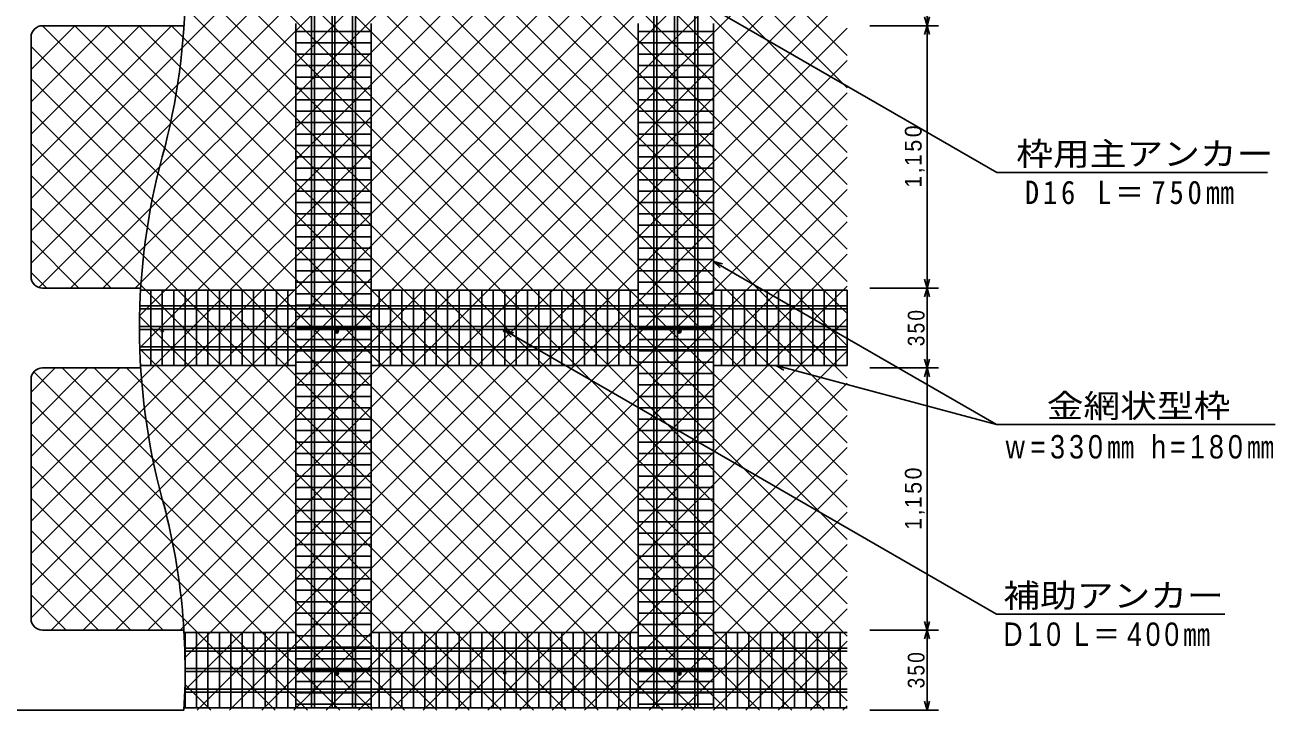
# Model space of a CAD drawing. Units: millimetres at full size, sheet at 1:20; details may follow other scales. Extents: x -7610 to 7610, y -5340 to 5340.
# Drawn here: x -3437 to 2039, y -2116 to 887 of the extents above; entities that cross this region are included whole.
import ezdxf
from ezdxf.enums import TextEntityAlignment as Align

# ---------------------------------------------------------------- set-up
doc = ezdxf.new("R2010")
doc.units = ezdxf.units.MM
doc.header["$LTSCALE"] = 20
for name, color, linetype in [('0-0_枠', 5, 'Continuous'), ('0-1_菱形金網', 4, 'Continuous'), ('0-2_鉄筋', 2, 'Continuous'), ('0-3_eフレーム', 7, 'Continuous'), ('0-4_主アンカー・補助アンカー', 2, 'Continuous'), ('0-5_分割線', 7, 'Continuous'), ('0-6_寸法', 7, 'Continuous'), ('0-7_名称', 7, 'Continuous')]:
    doc.layers.add(name, color=color, linetype=linetype)
doc.styles.add('HGPｺﾞｼｯｸE', font='')
doc.styles.add('ＭＳ ゴシック', font='')
doc.styles.get('HGPｺﾞｼｯｸE').set_extended_font_data('HGPｺﾞｼｯｸE')
doc.styles.get('ＭＳ ゴシック').set_extended_font_data('MS Gothic')

msp = doc.modelspace()

# ---------------------------------------------------------------- linework, layer by layer
at = {"layer": '0-0_枠'}
for p, q in [((-2740.35, 883.63), (-3360, 883.63)), ((-3410, 833.63), (-3410, -216.37)), ((-2929.65, -266.37), (-3360, -266.37)), ((-3360, -616.37), (-3199.78, -616.37)), ((-2929.65, -616.37), (-3199.78, -616.37)), ((-3410, -666.37), (-3410, -693.06)), ((-3410, -1716.37), (-3410, -693.06)), ((-2740.35, -1766.37), (-3360, -1766.37)), ((-6760, -2116.37), (-2740.35, -2116.37))]:
    msp.add_line(p, q, dxfattribs=at)
for centre, start, end in [((-3360, 833.63), 90, 180), ((-3360, -216.37), 180, 270), ((-3360, -666.37), 90, 180), ((-3360, -1716.37), 180, 270)]:
    msp.add_arc(centre, 50, start, end, dxfattribs=at)
at = {"layer": '0-1_菱形金網'}
for p, q in [((-3410, -156.9), (55.52, 3308.63)), ((-3410, -15.48), (-85.9, 3308.63)), ((-3410, 125.94), (-227.32, 3308.63)), ((-3380.88, 3308.63), (165, -237.25)), ((-3239.46, 3308.63), (165, -95.83)), ((-3098.04, 3308.63), (165, 45.59)), ((-2956.61, 3308.63), (165, 187.01)), ((-2815.19, 3308.63), (165, 328.43)), ((-2673.77, 3308.63), (165, 469.85)), ((-2532.35, 3308.63), (165, 611.28)), ((-2390.93, 3308.63), (165, 752.7)), ((-3375.57, -263.89), (165, 3276.68)), ((-3236.63, -266.37), (165, 3135.26)), ((-3095.21, -266.37), (165, 2993.84)), ((-2953.79, -266.37), (165, 2852.42)), ((-2934.51, -388.52), (165, 2710.99)), ((-2930.62, 2716.95), (165, -378.67)), ((-2934.92, 2579.83), (165, -520.09)), ((-2933.66, -529.08), (165, 2569.57)), ((-3410, -1146.85), (165, 2428.15)), ((-2932.37, 2435.85), (165, -661.52)), ((-3304.41, 2383.63), (165, -1085.78)), ((-3162.98, 2383.63), (165, -944.36)), ((-3021.56, 2383.63), (165, -802.94)), ((-3402.91, 2340.71), (165, -1227.2)), ((-3410, -1288.27), (165, 2286.73)), ((-3410, 2206.38), (165, -1368.62)), ((-3410, -1429.69), (165, 2145.31)), ((-3410, 2064.96), (165, -1510.04)), ((-3410, -1571.11), (165, 2003.89)), ((-3410, 1923.53), (165, -1651.47)), ((-3410, -1712.53), (165, 1862.47)), ((-3322.42, -1766.37), (165, 1721.05)), ((-3181, -1766.37), (165, 1579.62)), ((-3039.58, -1766.37), (165, 1438.2)), ((-2898.15, -1766.37), (165, 1296.78)), ((-2756.73, -1766.37), (165, 1155.36)), ((-2735.42, 1107.53), (165, -1792.89)), ((-2735.52, -1886.59), (165, 1013.94)), ((-2736.46, 967.15), (165, -1934.31)), ((-3410, 550.21), (-3076.58, 883.63)), ((-3410, 267.37), (-2794.05, 883.32)), ((-3410, 408.79), (-2935.47, 883.32)), ((-3410, 691.63), (-3218.31, 883.32)), ((-3360.04, 883.63), (-360.04, -2116.37)), ((-3218.31, 883.32), (-218.62, -2116.37)), ((-3076.89, 883.32), (-77.2, -2116.37)), ((-2935.78, 883.63), (64.22, -2116.37)), ((-2794.36, 883.63), (165, -2075.73)), ((-2736.34, -2028.82), (165, 872.52)), ((-3410, 792.16), (-501.46, -2116.37)), ((-2682.47, -2116.37), (165, 731.1)), ((-3410, 650.74), (-642.88, -2116.37)), ((-2541.05, -2116.37), (165, 589.67)), ((-3410, 509.32), (-784.31, -2116.37)), ((-2399.63, -2116.37), (165, 448.25)), ((-3410, 367.9), (-925.73, -2116.37)), ((-2258.21, -2116.37), (165, 306.83)), ((-3410, 226.48), (-1067.15, -2116.37)), ((-2116.78, -2116.37), (165, 165.41)), ((-3410, 85.06), (-3058.57, -266.37)), ((-1975.36, -2116.37), (165, 23.99)), ((-3410, -56.36), (-3199.99, -266.37)), ((-1833.94, -2116.37), (165, -117.43)), ((-3410, -197.79), (-3341.41, -266.37)), ((-1692.52, -2116.37), (165, -258.85)), ((-2934.55, -390.4), (-1208.57, -2116.37)), ((-1551.1, -2116.37), (165, -400.28)), ((-2933.54, -532.83), (-1349.99, -2116.37)), ((-1409.68, -2116.37), (165, -541.7)), ((-3410, -722.58), (-3303.79, -616.37)), ((-3410, -864.01), (-3162.37, -616.37)), ((-3410, -1005.43), (-3020.95, -616.37)), ((-3398.08, -633.97), (-1915.68, -2116.37)), ((-3274.25, -616.37), (-1774.25, -2116.37)), ((-3132.83, -616.37), (-1632.83, -2116.37)), ((-2991.41, -616.37), (-1491.41, -2116.37)), ((-1268.26, -2116.37), (165, -683.12)), ((-3410, -763.47), (-2057.1, -2116.37)), ((-1126.83, -2116.37), (165, -824.54)), ((-3410, -904.89), (-2198.52, -2116.37)), ((-985.41, -2116.37), (165, -965.96)), ((-3410, -1046.31), (-2339.94, -2116.37)), ((-843.99, -2116.37), (165, -1107.38)), ((-3410, -1187.74), (-2831.36, -1766.37)), ((-702.57, -2116.37), (165, -1248.8)), ((-3410, -1329.16), (-2972.78, -1766.37)), ((-561.15, -2116.37), (165, -1390.22)), ((-3410, -1470.58), (-3114.2, -1766.37)), ((-419.73, -2116.37), (165, -1531.65)), ((-3410, -1612), (-3255.63, -1766.37)), ((-278.31, -2116.37), (165, -1673.07)), ((-136.89, -2116.37), (165, -1814.49)), ((4.54, -2116.37), (165, -1955.91)), ((-2735.67, -2003.48), (-2622.78, -2116.37)), ((145.96, -2116.37), (165, -2097.33))]:
    msp.add_line(p, q, dxfattribs=at)
at = {"layer": '0-2_鉄筋'}
for p, q in [((-2181.5, 3308.63), (-2181.5, -2106.37)), ((-2168.5, 3308.63), (-2168.5, -2106.37)), ((-2091.5, 3308.63), (-2091.5, -2106.37)), ((-2078.5, 3308.63), (-2078.5, -2106.37)), ((-2001.5, 3308.63), (-2001.5, -2106.37)), ((-1988.5, 3308.63), (-1988.5, -2106.37)), ((-681.5, 3308.63), (-681.5, -2106.37)), ((-668.5, 3308.63), (-668.5, -2106.37)), ((-591.5, 3308.63), (-591.5, -2106.37)), ((-578.5, 3308.63), (-578.5, -2106.37)), ((-501.5, 3308.63), (-501.5, -2106.37)), ((-488.5, 3308.63), (-488.5, -2106.37)), ((-2933.78, -357.87), (165, -357.87)), ((-2933.37, -344.87), (165, -344.87)), ((-2934.99, -434.87), (165, -434.87)), ((-2934.99, -447.87), (165, -447.87)), ((-2933.78, -524.87), (165, -524.87)), ((-2933.37, -537.87), (165, -537.87)), ((-2736.63, -1844.87), (165, -1844.87)), ((-2736.22, -1857.87), (165, -1857.87)), ((-2735.01, -1934.87), (165, -1934.87)), ((-2735.01, -1947.87), (165, -1947.87)), ((-2736.22, -2024.87), (165, -2024.87)), ((-2736.63, -2037.87), (165, -2037.87))]:
    msp.add_line(p, q, dxfattribs=at)
at = {"layer": '0-3_eフレーム'}
for p, q in [((-2250, -276.37), (-2250, 893.63)), ((-1920, -276.37), (-1920, 893.63)), ((-750, 893.63), (-750, -276.37)), ((-420, -276.37), (-420, 893.63)), ((-2250, 858.63), (-1920, 858.63)), ((-750, 858.63), (-420, 858.63)), ((-2250, 808.63), (-1920, 808.63)), ((-750, 808.63), (-420, 808.63)), ((-2250, 758.63), (-1920, 758.63)), ((-750, 758.63), (-420, 758.63)), ((-2250, 708.63), (-1920, 708.63)), ((-2250, 658.63), (-1920, 658.63)), ((-750, 708.63), (-420, 708.63)), ((-750, 658.63), (-420, 658.63)), ((-2250, 608.63), (-1920, 608.63)), ((-750, 608.63), (-420, 608.63)), ((-2250, 558.63), (-1920, 558.63)), ((-750, 558.63), (-420, 558.63)), ((-2250, 508.63), (-1920, 508.63)), ((-750, 508.63), (-420, 508.63)), ((-2250, 458.63), (-1920, 458.63)), ((-750, 458.63), (-420, 458.63)), ((-2250, 408.63), (-1920, 408.63)), ((-750, 408.63), (-420, 408.63)), ((-2250, 358.63), (-1920, 358.63)), ((-750, 358.63), (-420, 358.63)), ((-2250, 308.63), (-1920, 308.63)), ((-750, 308.63), (-420, 308.63)), ((-2250, 258.63), (-1920, 258.63)), ((-750, 258.63), (-420, 258.63)), ((-2250, 208.63), (-1920, 208.63)), ((-750, 208.63), (-420, 208.63)), ((-2250, 158.63), (-1920, 158.63)), ((-750, 158.63), (-420, 158.63)), ((-2250, 108.63), (-1920, 108.63)), ((-2250, 58.63), (-1920, 58.63)), ((-750, 108.63), (-420, 108.63)), ((-750, 58.63), (-420, 58.63)), ((-2250, 8.63), (-1920, 8.63)), ((-750, 8.63), (-420, 8.63)), ((-2250, -41.37), (-1920, -41.37)), ((-750, -41.37), (-420, -41.37)), ((-2250, -91.37), (-1920, -91.37)), ((-750, -91.37), (-420, -91.37)), ((-2250, -141.37), (-1920, -141.37)), ((-750, -141.37), (-420, -141.37)), ((-2250, -191.37), (-1920, -191.37)), ((-750, -191.37), (-420, -191.37)), ((-2250, -241.37), (-2250, -606.37)), ((-2250, -241.37), (-1920, -241.37)), ((-750, -241.37), (-420, -241.37)), ((-2250, -276.37), (-2930.24, -276.37)), ((-2885, -276.37), (-2885, -606.37)), ((-2835, -276.37), (-2835, -606.37)), ((-2785, -276.37), (-2785, -606.37)), ((-2735, -276.37), (-2735, -606.37)), ((-2685, -276.37), (-2685, -606.37)), ((-2635, -276.37), (-2635, -606.37)), ((-2585, -276.37), (-2585, -606.37)), ((-2535, -276.37), (-2535, -606.37)), ((-2485, -276.37), (-2485, -606.37)), ((-2435, -276.37), (-2435, -606.37)), ((-2385, -276.37), (-2385, -606.37)), ((-2335, -276.37), (-2335, -606.37)), ((-2285, -276.37), (-2285, -606.37)), ((-2250, -291.37), (-1920, -291.37)), ((-1920, -276.37), (-1920, -606.37)), ((-750, -276.37), (-1920, -276.37)), ((-1885, -276.37), (-1885, -606.37)), ((-1885, -276.37), (-1885, -606.37)), ((-1835, -276.37), (-1835, -606.37)), ((-1785, -276.37), (-1785, -606.37)), ((-1735, -276.37), (-1735, -606.37)), ((-1685, -276.37), (-1685, -606.37)), ((-1635, -276.37), (-1635, -606.37)), ((-1585, -276.37), (-1585, -606.37)), ((-1535, -276.37), (-1535, -606.37)), ((-1485, -276.37), (-1485, -606.37)), ((-1435, -276.37), (-1435, -606.37)), ((-1385, -276.37), (-1385, -606.37)), ((-1335, -276.37), (-1335, -606.37)), ((-1285, -276.37), (-1285, -606.37)), ((-1235, -276.37), (-1235, -606.37)), ((-1185, -276.37), (-1185, -606.37)), ((-1135, -276.37), (-1135, -606.37)), ((-1085, -276.37), (-1085, -606.37)), ((-1035, -276.37), (-1035, -606.37)), ((-985, -276.37), (-985, -606.37)), ((-935, -276.37), (-935, -606.37)), ((-885, -276.37), (-885, -606.37)), ((-835, -276.37), (-835, -606.37)), ((-785, -276.37), (-785, -606.37)), ((-750, -276.37), (-750, -606.37)), ((-750, -291.37), (-420, -291.37)), ((-420, -276.37), (-420, -2106.37)), ((-420, -276.37), (165, -276.37)), ((-385, -276.37), (-385, -606.37)), ((-335, -276.37), (-335, -606.37)), ((-285, -276.37), (-285, -606.37)), ((-235, -276.37), (-235, -606.37)), ((-185, -276.37), (-185, -606.37)), ((-135, -276.37), (-135, -606.37)), ((-85, -276.37), (-85, -606.37)), ((-35, -276.37), (-35, -606.37)), ((15, -276.37), (15, -606.37)), ((65, -276.37), (65, -606.37)), ((115, -276.37), (115, -606.37)), ((165, -276.37), (165, -606.37)), ((-2250, -341.37), (-1920, -341.37)), ((-750, -341.37), (-420, -341.37)), ((-2250, -391.37), (-1920, -391.37)), ((-750, -391.37), (-420, -391.37)), ((-2250, -441.37), (-1920, -441.37)), ((-2250, -491.37), (-1920, -491.37)), ((-750, -441.37), (-420, -441.37)), ((-750, -491.37), (-420, -491.37)), ((-2250, -541.37), (-1920, -541.37)), ((-750, -541.37), (-420, -541.37)), ((-2250, -591.37), (-1920, -591.37)), ((-750, -591.37), (-420, -591.37)), ((-2250, -606.37), (-2930.24, -606.37)), ((-2250, -606.37), (-2250, -1776.37)), ((-2250, -641.37), (-1920, -641.37)), ((-1920, -1776.37), (-1920, -606.37)), ((-750, -606.37), (-1920, -606.37)), ((-750, -606.37), (-750, -2106.37)), ((-750, -641.37), (-420, -641.37)), ((-420, -606.37), (165, -606.37)), ((-2250, -691.37), (-1920, -691.37)), ((-750, -691.37), (-420, -691.37)), ((-2250, -741.37), (-1920, -741.37)), ((-750, -741.37), (-420, -741.37)), ((-2250, -791.37), (-1920, -791.37)), ((-750, -791.37), (-420, -791.37)), ((-2250, -841.37), (-1920, -841.37)), ((-750, -841.37), (-420, -841.37)), ((-2250, -891.37), (-1920, -891.37)), ((-750, -891.37), (-420, -891.37)), ((-2250, -941.37), (-1920, -941.37)), ((-750, -941.37), (-420, -941.37)), ((-2250, -991.37), (-1920, -991.37)), ((-750, -991.37), (-420, -991.37)), ((-2250, -1041.37), (-1920, -1041.37)), ((-2250, -1091.37), (-1920, -1091.37)), ((-750, -1041.37), (-420, -1041.37)), ((-750, -1091.37), (-420, -1091.37)), ((-2250, -1141.37), (-1920, -1141.37)), ((-750, -1141.37), (-420, -1141.37)), ((-2250, -1191.37), (-1920, -1191.37)), ((-750, -1191.37), (-420, -1191.37)), ((-2250, -1241.37), (-1920, -1241.37)), ((-750, -1241.37), (-420, -1241.37)), ((-2250, -1291.37), (-1920, -1291.37)), ((-750, -1291.37), (-420, -1291.37)), ((-2250, -1341.37), (-1920, -1341.37)), ((-750, -1341.37), (-420, -1341.37)), ((-2250, -1391.37), (-1920, -1391.37)), ((-750, -1391.37), (-420, -1391.37)), ((-2250, -1441.37), (-1920, -1441.37)), ((-750, -1441.37), (-420, -1441.37)), ((-2250, -1491.37), (-1920, -1491.37)), ((-750, -1491.37), (-420, -1491.37)), ((-2250, -1541.37), (-1920, -1541.37)), ((-750, -1541.37), (-420, -1541.37)), ((-2250, -1591.37), (-1920, -1591.37)), ((-2250, -1641.37), (-1920, -1641.37)), ((-750, -1591.37), (-420, -1591.37)), ((-750, -1641.37), (-420, -1641.37)), ((-2250, -1691.37), (-1920, -1691.37)), ((-750, -1691.37), (-420, -1691.37)), ((-2250, -1741.37), (-1920, -1741.37)), ((-750, -1741.37), (-420, -1741.37)), ((-2739.76, -1776.37), (-2250, -1776.37)), ((-2250, -1776.37), (-2739.76, -1776.37)), ((-2735, -1776.37), (-2735, -2106.37)), ((-2685, -1776.37), (-2685, -2106.37)), ((-2635, -1776.37), (-2635, -2106.37)), ((-2585, -1776.37), (-2585, -2106.37)), ((-2535, -1776.37), (-2535, -2106.37)), ((-2485, -1776.37), (-2485, -2106.37)), ((-2435, -1776.37), (-2435, -2106.37)), ((-2385, -1776.37), (-2385, -2106.37)), ((-2335, -1776.37), (-2335, -2106.37)), ((-2285, -1776.37), (-2285, -2106.37)), ((-2250, -1776.37), (-2250, -2106.37)), ((-2250, -1791.37), (-1920, -1791.37)), ((-1920, -1776.37), (-750, -1776.37)), ((-1920, -1776.37), (-1920, -2106.37)), ((-750, -1776.37), (-1920, -1776.37)), ((-1885, -1776.37), (-1885, -2106.37)), ((-1835, -1776.37), (-1835, -2106.37)), ((-1785, -1776.37), (-1785, -2106.37)), ((-1735, -1776.37), (-1735, -2106.37)), ((-1685, -1776.37), (-1685, -2106.37)), ((-1635, -1776.37), (-1635, -2106.37)), ((-1585, -1776.37), (-1585, -2106.37)), ((-1535, -1776.37), (-1535, -2106.37)), ((-1485, -1776.37), (-1485, -2106.37)), ((-1435, -1776.37), (-1435, -2106.37)), ((-1385, -1776.37), (-1385, -2106.37)), ((-1335, -1776.37), (-1335, -2106.37)), ((-1285, -1776.37), (-1285, -2106.37)), ((-1235, -1776.37), (-1235, -2106.37)), ((-1185, -1776.37), (-1185, -2106.37)), ((-1135, -1776.37), (-1135, -2106.37)), ((-1085, -1776.37), (-1085, -2106.37)), ((-1035, -1776.37), (-1035, -2106.37)), ((-985, -1776.37), (-985, -2106.37)), ((-935, -1776.37), (-935, -2106.37)), ((-885, -1776.37), (-885, -2106.37)), ((-835, -1776.37), (-835, -2106.37)), ((-785, -1776.37), (-785, -2106.37)), ((-750, -1791.37), (-420, -1791.37)), ((-420, -1776.37), (165, -1776.37)), ((-365, -1776.37), (-365, -2106.37)), ((-315, -1776.37), (-315, -2106.37)), ((-265, -1776.37), (-265, -2106.37)), ((-215, -1776.37), (-215, -2106.37)), ((-165, -1776.37), (-165, -2106.37)), ((-115, -1776.37), (-115, -2106.37)), ((-65, -1776.37), (-65, -2106.37)), ((-15, -1776.37), (-15, -2106.37)), ((35, -1776.37), (35, -2106.37)), ((85, -1776.37), (85, -2106.37)), ((135, -1776.37), (135, -2106.37)), ((-2250, -1841.37), (-1920, -1841.37)), ((-750, -1841.37), (-420, -1841.37)), ((-2250, -1891.37), (-1920, -1891.37)), ((-750, -1891.37), (-420, -1891.37)), ((-2250, -1941.37), (-1920, -1941.37)), ((-750, -1941.37), (-420, -1941.37)), ((-2250, -1991.37), (-1920, -1991.37)), ((-750, -1991.37), (-420, -1991.37)), ((-2250, -2041.37), (-1920, -2041.37)), ((-750, -2041.37), (-420, -2041.37)), ((-2739.76, -2106.37), (165, -2106.37)), ((-2739.76, -2106.37), (165, -2106.37)), ((-2250, -2091.37), (-1920, -2091.37)), ((-750, -2091.37), (-420, -2091.37))]:
    msp.add_line(p, q, dxfattribs=at)
at = {"layer": '0-4_主アンカー・補助アンカー'}
for p, q in [((-2839.69, -454.6), (-2833.28, -448.18)), ((-2836.93, -457.49), (-2830.39, -450.95)), ((-2078.15, -458.22), (-2068.15, -448.23)), ((-2077.39, -451.8), (-2074.57, -448.99)), ((-2075.98, -461.71), (-2064.67, -450.4)), ((-2072.29, -463.67), (-2062.7, -454.09)), ((-1339.69, -454.6), (-1333.28, -448.18)), ((-1336.93, -457.49), (-1330.39, -450.95)), ((-578.15, -458.22), (-568.15, -448.23)), ((-577.39, -451.8), (-574.57, -448.99)), ((-575.98, -461.71), (-564.67, -450.4)), ((-572.29, -463.67), (-562.7, -454.09)), ((-2078.15, -1958.22), (-2068.15, -1948.23)), ((-2077.39, -1951.8), (-2074.57, -1948.99)), ((-2075.98, -1961.71), (-2064.67, -1950.4)), ((-2072.29, -1963.67), (-2062.7, -1954.09)), ((-1339.69, -1954.6), (-1333.28, -1948.18)), ((-1336.93, -1957.49), (-1330.39, -1950.95)), ((-578.15, -1958.22), (-568.15, -1948.23)), ((-577.39, -1951.8), (-574.57, -1948.99)), ((-575.98, -1961.71), (-564.67, -1950.4)), ((-572.29, -1963.67), (-562.7, -1954.09))]:
    msp.add_line(p, q, dxfattribs=at)
for centre, radius in [((-2835, -452.87), 5), ((-2070.5, -455.87), 8), ((-1335, -452.87), 5), ((-570.5, -455.87), 8), ((-2070.5, -1955.87), 8), ((-1335, -1952.87), 5), ((-570.5, -1955.87), 8)]:
    msp.add_circle(centre, radius, dxfattribs=at)
at = {"layer": '0-5_分割線'}
for centre, start, end in [((-5597.5, 1058.63), 344.81071, 15.18929), ((-72.5, -441.37), 164.81071, 195.18929), ((-5597.5, -1941.37), 356.49502, 15.18929)]:
    msp.add_arc(centre, 2862.5, start, end, dxfattribs=at)
at = {"layer": '0-6_寸法'}
for p, q in [((515, 883.63), (515, 1233.63)), ((265, 883.63), (565, 883.63)), ((515, 883.63), (504.65, 922.26)), ((515, 883.63), (504.65, 844.99)), ((515, 883.63), (525.35, 922.26)), ((515, 883.63), (525.35, 844.99)), ((515, -266.37), (515, 883.63)), ((265, -266.37), (565, -266.37)), ((515, -266.37), (504.65, -227.74)), ((515, -266.37), (504.65, -305.01)), ((515, -266.37), (525.35, -227.74)), ((515, -266.37), (525.35, -305.01)), ((515, -616.37), (515, -266.37)), ((515, -616.37), (504.65, -577.74)), ((515, -616.37), (525.35, -577.74)), ((265, -616.37), (565, -616.37)), ((515, -616.37), (504.65, -655.01)), ((515, -616.37), (525.35, -655.01)), ((515, -1766.37), (515, -616.37)), ((515, -1766.37), (504.65, -1727.74)), ((515, -1766.37), (525.35, -1727.74)), ((265, -1766.37), (565, -1766.37)), ((515, -1766.37), (504.65, -1805.01)), ((515, -1766.37), (525.35, -1805.01)), ((515, -2116.37), (515, -1766.37)), ((515, -2116.37), (504.65, -2077.74)), ((515, -2116.37), (525.35, -2077.74)), ((265, -2116.37), (565, -2116.37))]:
    msp.add_line(p, q, dxfattribs=at)
at = {"layer": '0-7_名称'}
for p, q in [((-569, 1042.63), (820.85, 240.19)), ((820.85, 240.19), (2005.92, 240.19)), ((819.35, -865.15), (-420, -149.61)), ((-420, -149.61), (-381.36, -159.96)), ((-420, -149.61), (-391.72, -177.89)), ((-1335, -452.87), (-1306.72, -481.16)), ((-1335, -452.87), (-1296.36, -463.23)), ((819.35, -1696.69), (-1335, -452.87)), ((-146.42, -606.37), (-111.78, -626.37)), ((-146.42, -606.37), (-106.42, -606.37)), ((819.35, -865.15), (-146.42, -606.37)), ((819.35, -865.15), (2039.42, -865.15)), ((819.35, -1696.69), (1819.35, -1696.69))]:
    msp.add_line(p, q, dxfattribs=at)

# ---------------------------------------------------------------- texts
at = {"layer": '0-6_寸法', "color": 3, "char_height": 73.31, "attachment_point": 7, "rotation": 90, "style": 'HGPｺﾞｼｯｸE'}
for s, insert in [('\\T1.22;\\W0.95;1,150', (505, 173.63)), ('\\T1.21;\\W0.85;350', (505, -521.37)), ('\\T1.22;\\W0.95;1,150', (505, -1326.37)), ('\\T1.21;\\W0.85;350', (505, -2021.37))]:
    msp.add_mtext(s, dxfattribs=dict(at, insert=insert))
at = {"layer": '0-7_名称', "color": 2, "style": 'HGPｺﾞｼｯｸE', "width": 1.15}
for s, p in [('枠用主アンカー', (905.92, 240.19)), ('金網状型枠', (1039.39, -865.15)), ('補助アンカー', (849.35, -1696.69))]:
    msp.add_text(s, height=102.6, dxfattribs=at).set_placement(p, align=Align.BOTTOM_LEFT)
at = {"layer": '0-7_名称', "color": 2, "char_height": 102.6, "attachment_point": 7}
for s, insert, style in [('\\T1.26;\\W0.9;D16\\~L＝750㎜', (943.39, 100.19), 'ＭＳ ゴシック'), ('\\T1.28;\\W0.85;w=330㎜\\~h=180㎜', (859.42, -1015.15), 'HGPｺﾞｼｯｸE'), ('\\T1.26;\\W0.85;D10\\~L＝400㎜', (849.35, -1836.69), 'HGPｺﾞｼｯｸE')]:
    msp.add_mtext(s, dxfattribs=dict(at, insert=insert, style=style))

doc.saveas('drawing.dxf')
